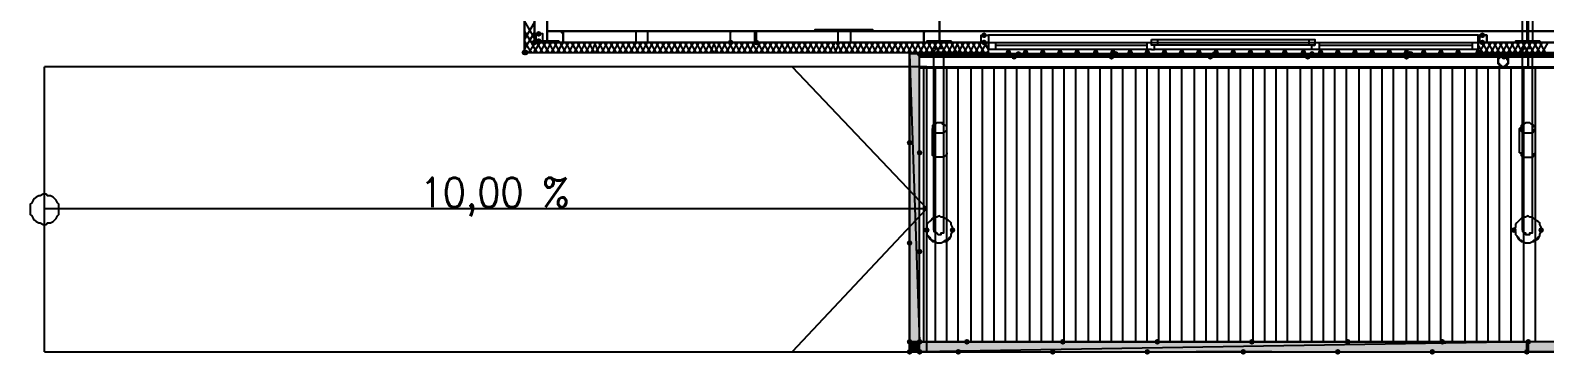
# Model space of a CAD drawing. Header units: millimetres. Extents: x 0 to 420, y 0 to 297.
# Drawn here: x 93.22 to 137.99, y 96.35 to 105.94 of the extents above; entities that cross this region are included whole.
import ezdxf

# ---------------------------------------------------------------- set-up
doc = ezdxf.new("R2010")
doc.units = ezdxf.units.MM
doc.layers.get('0').update_dxf_attribs({"linetype": 'CONTINUOUS'})
doc.styles.get("Standard").update_dxf_attribs({"font": 'STANDARD'})

msp = doc.modelspace()

# ---------------------------------------------------------------- hatches: boundary and pattern name
at = {"true_color": 0x000007}
h = msp.add_hatch(color=0, dxfattribs=at)
h.paths.add_polyline_path([(107.823, 123.317), (107.823, 105.240667)], flags=0)
h.paths.add_polyline_path([(107.823, 105.240667), (107.823, 123.317)], flags=0)
for points in [[(108.204, 105.579333), (108.179129, 105.519537), (108.119333, 105.494667), (108.059538, 105.519537), (108.034667, 105.579333), (108.059537, 105.639129), (108.119333, 105.664), (108.179129, 105.639129)], [(108.331, 105.833333), (108.306129, 105.773538), (108.246333, 105.748667), (108.186537, 105.773538), (108.161667, 105.833333), (108.186537, 105.893129), (108.246333, 105.918), (108.306129, 105.893129)], [(108.331, 105.621667), (108.306129, 105.561871), (108.246333, 105.537), (108.186537, 105.561871), (108.161667, 105.621667), (108.186537, 105.681462), (108.246333, 105.706333), (108.306129, 105.681463)], [(114.003667, 105.579333), (113.978796, 105.519537), (113.919, 105.494667), (113.859204, 105.519537), (113.834333, 105.579333), (113.859204, 105.639129), (113.919, 105.664), (113.978796, 105.639129)], [(114.765667, 105.579333), (114.740796, 105.519537), (114.681, 105.494667), (114.621204, 105.519537), (114.596333, 105.579333), (114.621204, 105.639129), (114.681, 105.664), (114.740796, 105.639129)], [(121.496667, 105.791), (121.471796, 105.731204), (121.412, 105.706333), (121.352204, 105.731204), (121.327333, 105.791), (121.352204, 105.850796), (121.412, 105.875667), (121.471796, 105.850796)], [(121.496667, 105.579333), (121.471796, 105.519537), (121.412, 105.494667), (121.352204, 105.519537), (121.327333, 105.579333), (121.352204, 105.639129), (121.412, 105.664), (121.471796, 105.639129)], [(136.228667, 105.791), (136.203796, 105.731204), (136.144, 105.706333), (136.084204, 105.731204), (136.059333, 105.791), (136.084204, 105.850796), (136.144, 105.875667), (136.203796, 105.850796)], [(136.228667, 105.579333), (136.203796, 105.519537), (136.144, 105.494667), (136.084204, 105.519537), (136.059333, 105.579333), (136.084204, 105.639129), (136.144, 105.664), (136.203796, 105.639129)], [(107.95, 105.283), (107.925129, 105.223204), (107.865333, 105.198333), (107.805538, 105.223204), (107.780667, 105.283), (107.805537, 105.342796), (107.865333, 105.367667), (107.925129, 105.342796)], [(122.216333, 105.283), (122.191463, 105.223204), (122.131667, 105.198333), (122.071871, 105.223204), (122.047, 105.283), (122.071871, 105.342796), (122.131667, 105.367667), (122.191462, 105.342796)], [(122.724333, 105.283), (122.699462, 105.223204), (122.639667, 105.198333), (122.579871, 105.223204), (122.555, 105.283), (122.579871, 105.342796), (122.639667, 105.367667), (122.699462, 105.342796)], [(123.232333, 105.283), (123.207463, 105.223204), (123.147667, 105.198333), (123.087871, 105.223204), (123.063, 105.283), (123.087871, 105.342796), (123.147667, 105.367667), (123.207462, 105.342796)], [(123.740333, 105.283), (123.715463, 105.223204), (123.655667, 105.198333), (123.595871, 105.223204), (123.571, 105.283), (123.595871, 105.342796), (123.655667, 105.367667), (123.715462, 105.342796)], [(124.248333, 105.283), (124.223463, 105.223204), (124.163667, 105.198333), (124.103871, 105.223204), (124.079, 105.283), (124.103871, 105.342796), (124.163667, 105.367667), (124.223462, 105.342796)], [(124.798667, 105.283), (124.773796, 105.223204), (124.714, 105.198333), (124.654204, 105.223204), (124.629333, 105.283), (124.654204, 105.342796), (124.714, 105.367667), (124.773796, 105.342796)], [(125.306667, 105.283), (125.281796, 105.223204), (125.222, 105.198333), (125.162204, 105.223204), (125.137333, 105.283), (125.162204, 105.342796), (125.222, 105.367667), (125.281796, 105.342796)], [(125.814667, 105.283), (125.789796, 105.223204), (125.73, 105.198333), (125.670204, 105.223204), (125.645333, 105.283), (125.670204, 105.342796), (125.73, 105.367667), (125.789796, 105.342796)], [(126.322667, 105.283), (126.297796, 105.223204), (126.238, 105.198333), (126.178204, 105.223204), (126.153333, 105.283), (126.178204, 105.342796), (126.238, 105.367667), (126.297796, 105.342796)], [(126.830667, 105.283), (126.805796, 105.223204), (126.746, 105.198333), (126.686204, 105.223204), (126.661333, 105.283), (126.686204, 105.342796), (126.746, 105.367667), (126.805796, 105.342796)], [(127.338667, 105.283), (127.313796, 105.223204), (127.254, 105.198333), (127.194204, 105.223204), (127.169333, 105.283), (127.194204, 105.342796), (127.254, 105.367667), (127.313796, 105.342796)], [(127.846667, 105.283), (127.821796, 105.223204), (127.762, 105.198333), (127.702204, 105.223204), (127.677333, 105.283), (127.702204, 105.342796), (127.762, 105.367667), (127.821796, 105.342796)], [(128.354667, 105.283), (128.329796, 105.223204), (128.27, 105.198333), (128.210204, 105.223204), (128.185333, 105.283), (128.210204, 105.342796), (128.27, 105.367667), (128.329796, 105.342796)], [(128.862667, 105.283), (128.837796, 105.223204), (128.778, 105.198333), (128.718204, 105.223204), (128.693333, 105.283), (128.718204, 105.342796), (128.778, 105.367667), (128.837796, 105.342796)], [(129.370667, 105.283), (129.345796, 105.223204), (129.286, 105.198333), (129.226204, 105.223204), (129.201333, 105.283), (129.226204, 105.342796), (129.286, 105.367667), (129.345796, 105.342796)], [(129.878667, 105.283), (129.853796, 105.223204), (129.794, 105.198333), (129.734204, 105.223204), (129.709333, 105.283), (129.734204, 105.342796), (129.794, 105.367667), (129.853796, 105.342796)], [(130.386667, 105.283), (130.361796, 105.223204), (130.302, 105.198333), (130.242204, 105.223204), (130.217333, 105.283), (130.242204, 105.342796), (130.302, 105.367667), (130.361796, 105.342796)], [(130.937, 105.283), (130.912129, 105.223204), (130.852333, 105.198333), (130.792538, 105.223204), (130.767667, 105.283), (130.792537, 105.342796), (130.852333, 105.367667), (130.912129, 105.342796)], [(131.445, 105.283), (131.420129, 105.223204), (131.360333, 105.198333), (131.300538, 105.223204), (131.275667, 105.283), (131.300537, 105.342796), (131.360333, 105.367667), (131.420129, 105.342796)], [(131.953, 105.283), (131.928129, 105.223204), (131.868333, 105.198333), (131.808538, 105.223204), (131.783667, 105.283), (131.808537, 105.342796), (131.868333, 105.367667), (131.928129, 105.342796)], [(132.461, 105.283), (132.436129, 105.223204), (132.376333, 105.198333), (132.316538, 105.223204), (132.291667, 105.283), (132.316537, 105.342796), (132.376333, 105.367667), (132.436129, 105.342796)], [(132.969, 105.283), (132.944129, 105.223204), (132.884333, 105.198333), (132.824537, 105.223204), (132.799667, 105.283), (132.824537, 105.342796), (132.884333, 105.367667), (132.944129, 105.342796)], [(133.477, 105.283), (133.452129, 105.223204), (133.392333, 105.198333), (133.332538, 105.223204), (133.307667, 105.283), (133.332537, 105.342796), (133.392333, 105.367667), (133.452129, 105.342796)], [(133.985, 105.283), (133.960129, 105.223204), (133.900333, 105.198333), (133.840538, 105.223204), (133.815667, 105.283), (133.840537, 105.342796), (133.900333, 105.367667), (133.960129, 105.342796)], [(134.493, 105.283), (134.468129, 105.223204), (134.408333, 105.198333), (134.348537, 105.223204), (134.323667, 105.283), (134.348537, 105.342796), (134.408333, 105.367667), (134.468129, 105.342796)], [(135.001, 105.283), (134.976129, 105.223204), (134.916333, 105.198333), (134.856538, 105.223204), (134.831667, 105.283), (134.856537, 105.342796), (134.916333, 105.367667), (134.976129, 105.342796)], [(135.509, 105.283), (135.484129, 105.223204), (135.424333, 105.198333), (135.364537, 105.223204), (135.339667, 105.283), (135.364537, 105.342796), (135.424333, 105.367667), (135.484129, 105.342796)], [(136.101667, 105.283), (136.076796, 105.223204), (136.017, 105.198333), (135.957204, 105.223204), (135.932333, 105.283), (135.957204, 105.342796), (136.017, 105.367667), (136.076796, 105.342796)], [(119.803333, 100.033667), (119.778463, 99.973871), (119.718667, 99.949), (119.658871, 99.973871), (119.634, 100.033667), (119.658871, 100.093462), (119.718667, 100.118333), (119.778462, 100.093463)], [(120.565333, 100.033667), (120.540463, 99.973871), (120.480667, 99.949), (120.420871, 99.973871), (120.396, 100.033667), (120.420871, 100.093462), (120.480667, 100.118333), (120.540462, 100.093463)], [(137.16, 100.033667), (137.135129, 99.973871), (137.075333, 99.949), (137.015537, 99.973871), (136.990667, 100.033667), (137.015537, 100.093462), (137.075333, 100.118333), (137.135129, 100.093463)], [(137.964333, 100.033667), (137.939463, 99.973871), (137.879667, 99.949), (137.819871, 99.973871), (137.795, 100.033667), (137.819871, 100.093462), (137.879667, 100.118333), (137.939462, 100.093463)], [(119.210667, 96.731667), (119.210667, 96.435333), (119.507, 96.731667)], [(119.507, 96.731667), (119.210667, 96.435333), (119.507, 96.435333)]]:
    msp.add_hatch(color=0, dxfattribs=at).paths.add_polyline_path(points, flags=0)
at = {"true_color": 0x0000fe}
for points in [[(107.907667, 105.283), (107.882796, 105.223204), (107.823, 105.198333), (107.763204, 105.223204), (107.738333, 105.283), (107.763204, 105.342796), (107.823, 105.367667), (107.882796, 105.342796)], [(107.907667, 105.283), (107.882796, 105.223204), (107.823, 105.198333), (107.763204, 105.223204), (107.738333, 105.283), (107.763204, 105.342796), (107.823, 105.367667), (107.882796, 105.342796)], [(119.591667, 105.240667), (119.566796, 105.180871), (119.507, 105.156), (119.447204, 105.180871), (119.422333, 105.240667), (119.447204, 105.300462), (119.507, 105.325333), (119.566796, 105.300463)], [(119.591667, 105.240667), (119.566796, 105.180871), (119.507, 105.156), (119.447204, 105.180871), (119.422333, 105.240667), (119.447204, 105.300462), (119.507, 105.325333), (119.566796, 105.300463)], [(119.591667, 105.240667), (119.566796, 105.180871), (119.507, 105.156), (119.447204, 105.180871), (119.422333, 105.240667), (119.447204, 105.300462), (119.507, 105.325333), (119.566796, 105.300463)], [(122.385667, 105.156), (122.360796, 105.096204), (122.301, 105.071333), (122.241204, 105.096204), (122.216333, 105.156), (122.241204, 105.215796), (122.301, 105.240667), (122.360796, 105.215796)], [(122.512667, 105.240667), (122.487796, 105.180871), (122.428, 105.156), (122.368204, 105.180871), (122.343333, 105.240667), (122.368204, 105.300462), (122.428, 105.325333), (122.487796, 105.300463)], [(122.512667, 105.240667), (122.487796, 105.180871), (122.428, 105.156), (122.368204, 105.180871), (122.343333, 105.240667), (122.368204, 105.300462), (122.428, 105.325333), (122.487796, 105.300463)], [(122.512667, 105.240667), (122.487796, 105.180871), (122.428, 105.156), (122.368204, 105.180871), (122.343333, 105.240667), (122.368204, 105.300462), (122.428, 105.325333), (122.487796, 105.300463)], [(125.264333, 105.156), (125.239462, 105.096204), (125.179667, 105.071333), (125.119871, 105.096204), (125.095, 105.156), (125.119871, 105.215796), (125.179667, 105.240667), (125.239462, 105.215796)], [(125.391333, 105.240667), (125.366463, 105.180871), (125.306667, 105.156), (125.246871, 105.180871), (125.222, 105.240667), (125.246871, 105.300462), (125.306667, 105.325333), (125.366462, 105.300463)], [(125.391333, 105.240667), (125.366463, 105.180871), (125.306667, 105.156), (125.246871, 105.180871), (125.222, 105.240667), (125.246871, 105.300462), (125.306667, 105.325333), (125.366462, 105.300463)], [(125.391333, 105.240667), (125.366463, 105.180871), (125.306667, 105.156), (125.246871, 105.180871), (125.222, 105.240667), (125.246871, 105.300462), (125.306667, 105.325333), (125.366462, 105.300463)], [(128.185333, 105.156), (128.160463, 105.096204), (128.100667, 105.071333), (128.040871, 105.096204), (128.016, 105.156), (128.040871, 105.215796), (128.100667, 105.240667), (128.160462, 105.215796)], [(128.312333, 105.240667), (128.287463, 105.180871), (128.227667, 105.156), (128.167871, 105.180871), (128.143, 105.240667), (128.167871, 105.300462), (128.227667, 105.325333), (128.287462, 105.300463)], [(128.312333, 105.240667), (128.287463, 105.180871), (128.227667, 105.156), (128.167871, 105.180871), (128.143, 105.240667), (128.167871, 105.300462), (128.227667, 105.325333), (128.287462, 105.300463)], [(128.312333, 105.240667), (128.287463, 105.180871), (128.227667, 105.156), (128.167871, 105.180871), (128.143, 105.240667), (128.167871, 105.300462), (128.227667, 105.325333), (128.287462, 105.300463)], [(131.064, 105.156), (131.039129, 105.096204), (130.979333, 105.071333), (130.919538, 105.096204), (130.894667, 105.156), (130.919537, 105.215796), (130.979333, 105.240667), (131.039129, 105.215796)], [(131.191, 105.240667), (131.166129, 105.180871), (131.106333, 105.156), (131.046537, 105.180871), (131.021667, 105.240667), (131.046537, 105.300462), (131.106333, 105.325333), (131.166129, 105.300463)], [(131.191, 105.240667), (131.166129, 105.180871), (131.106333, 105.156), (131.046537, 105.180871), (131.021667, 105.240667), (131.046537, 105.300462), (131.106333, 105.325333), (131.166129, 105.300463)], [(131.191, 105.240667), (131.166129, 105.180871), (131.106333, 105.156), (131.046537, 105.180871), (131.021667, 105.240667), (131.046537, 105.300462), (131.106333, 105.325333), (131.166129, 105.300463)], [(133.985, 105.156), (133.960129, 105.096204), (133.900333, 105.071333), (133.840538, 105.096204), (133.815667, 105.156), (133.840537, 105.215796), (133.900333, 105.240667), (133.960129, 105.215796)], [(134.069667, 105.240667), (134.044796, 105.180871), (133.985, 105.156), (133.925204, 105.180871), (133.900333, 105.240667), (133.925204, 105.300462), (133.985, 105.325333), (134.044796, 105.300463)], [(134.112, 105.240667), (134.087129, 105.180871), (134.027333, 105.156), (133.967538, 105.180871), (133.942667, 105.240667), (133.967537, 105.300462), (134.027333, 105.325333), (134.087129, 105.300463)], [(134.112, 105.240667), (134.087129, 105.180871), (134.027333, 105.156), (133.967538, 105.180871), (133.942667, 105.240667), (133.967537, 105.300462), (134.027333, 105.325333), (134.087129, 105.300463)], [(136.863667, 105.156), (136.838796, 105.096204), (136.779, 105.071333), (136.719204, 105.096204), (136.694333, 105.156), (136.719204, 105.215796), (136.779, 105.240667), (136.838796, 105.215796)], [(136.990667, 105.240667), (136.965796, 105.180871), (136.906, 105.156), (136.846204, 105.180871), (136.821333, 105.240667), (136.846204, 105.300462), (136.906, 105.325333), (136.965796, 105.300463)], [(136.990667, 105.240667), (136.965796, 105.180871), (136.906, 105.156), (136.846204, 105.180871), (136.821333, 105.240667), (136.846204, 105.300462), (136.906, 105.325333), (136.965796, 105.300463)], [(136.990667, 105.240667), (136.965796, 105.180871), (136.906, 105.156), (136.846204, 105.180871), (136.821333, 105.240667), (136.846204, 105.300462), (136.906, 105.325333), (136.965796, 105.300463)], [(119.295333, 102.616), (119.270463, 102.556204), (119.210667, 102.531333), (119.150871, 102.556204), (119.126, 102.616), (119.150871, 102.675796), (119.210667, 102.700667), (119.270462, 102.675796)], [(119.591667, 102.319667), (119.566796, 102.259871), (119.507, 102.235), (119.447204, 102.259871), (119.422333, 102.319667), (119.447204, 102.379462), (119.507, 102.404333), (119.566796, 102.379463)], [(119.295333, 99.652667), (119.270463, 99.592871), (119.210667, 99.568), (119.150871, 99.592871), (119.126, 99.652667), (119.150871, 99.712462), (119.210667, 99.737333), (119.270462, 99.712463)], [(119.591667, 99.398667), (119.566796, 99.338871), (119.507, 99.314), (119.447204, 99.338871), (119.422333, 99.398667), (119.447204, 99.458462), (119.507, 99.483333), (119.566796, 99.458463)], [(119.295333, 96.731667), (119.270463, 96.671871), (119.210667, 96.647), (119.150871, 96.671871), (119.126, 96.731667), (119.150871, 96.791462), (119.210667, 96.816333), (119.270462, 96.791463)], [(119.295333, 96.731667), (119.270463, 96.671871), (119.210667, 96.647), (119.150871, 96.671871), (119.126, 96.731667), (119.150871, 96.791462), (119.210667, 96.816333), (119.270462, 96.791463)], [(119.591667, 96.731667), (119.566796, 96.671871), (119.507, 96.647), (119.447204, 96.671871), (119.422333, 96.731667), (119.447204, 96.791462), (119.507, 96.816333), (119.566796, 96.791463)], [(119.591667, 96.731667), (119.566796, 96.671871), (119.507, 96.647), (119.447204, 96.671871), (119.422333, 96.731667), (119.447204, 96.791462), (119.507, 96.816333), (119.566796, 96.791463)], [(120.988667, 96.731667), (120.963796, 96.671871), (120.904, 96.647), (120.844204, 96.671871), (120.819333, 96.731667), (120.844204, 96.791462), (120.904, 96.816333), (120.963796, 96.791463)], [(123.825, 96.731667), (123.800129, 96.671871), (123.740333, 96.647), (123.680538, 96.671871), (123.655667, 96.731667), (123.680537, 96.791462), (123.740333, 96.816333), (123.800129, 96.791463)], [(126.619, 96.731667), (126.594129, 96.671871), (126.534333, 96.647), (126.474538, 96.671871), (126.449667, 96.731667), (126.474537, 96.791462), (126.534333, 96.816333), (126.594129, 96.791463)], [(129.413, 96.731667), (129.388129, 96.671871), (129.328333, 96.647), (129.268537, 96.671871), (129.243667, 96.731667), (129.268537, 96.791462), (129.328333, 96.816333), (129.388129, 96.791463)], [(132.249333, 96.731667), (132.224463, 96.671871), (132.164667, 96.647), (132.104871, 96.671871), (132.08, 96.731667), (132.104871, 96.791462), (132.164667, 96.816333), (132.224462, 96.791463)], [(135.043333, 96.731667), (135.018463, 96.671871), (134.958667, 96.647), (134.898871, 96.671871), (134.874, 96.731667), (134.898871, 96.791462), (134.958667, 96.816333), (135.018462, 96.791463)], [(137.583333, 96.731667), (137.558463, 96.671871), (137.498667, 96.647), (137.438871, 96.671871), (137.414, 96.731667), (137.438871, 96.791462), (137.498667, 96.816333), (137.558462, 96.791463)], [(137.583333, 96.731667), (137.558463, 96.671871), (137.498667, 96.647), (137.438871, 96.671871), (137.414, 96.731667), (137.438871, 96.791462), (137.498667, 96.816333), (137.558462, 96.791463)], [(119.295333, 96.435333), (119.270463, 96.375538), (119.210667, 96.350667), (119.150871, 96.375538), (119.126, 96.435333), (119.150871, 96.495129), (119.210667, 96.52), (119.270462, 96.495129)], [(119.295333, 96.435333), (119.270463, 96.375538), (119.210667, 96.350667), (119.150871, 96.375538), (119.126, 96.435333), (119.150871, 96.495129), (119.210667, 96.52), (119.270462, 96.495129)], [(119.295333, 96.435333), (119.270463, 96.375538), (119.210667, 96.350667), (119.150871, 96.375538), (119.126, 96.435333), (119.150871, 96.495129), (119.210667, 96.52), (119.270462, 96.495129)], [(119.295333, 96.435333), (119.270463, 96.375538), (119.210667, 96.350667), (119.150871, 96.375538), (119.126, 96.435333), (119.150871, 96.495129), (119.210667, 96.52), (119.270462, 96.495129)], [(119.591667, 96.435333), (119.566796, 96.375538), (119.507, 96.350667), (119.447204, 96.375538), (119.422333, 96.435333), (119.447204, 96.495129), (119.507, 96.52), (119.566796, 96.495129)], [(120.734667, 96.435333), (120.709796, 96.375538), (120.65, 96.350667), (120.590204, 96.375538), (120.565333, 96.435333), (120.590204, 96.495129), (120.65, 96.52), (120.709796, 96.495129)], [(123.528667, 96.435333), (123.503796, 96.375538), (123.444, 96.350667), (123.384204, 96.375538), (123.359333, 96.435333), (123.384204, 96.495129), (123.444, 96.52), (123.503796, 96.495129)], [(126.322667, 96.435333), (126.297796, 96.375538), (126.238, 96.350667), (126.178204, 96.375538), (126.153333, 96.435333), (126.178204, 96.495129), (126.238, 96.52), (126.297796, 96.495129)], [(129.159, 96.435333), (129.134129, 96.375538), (129.074333, 96.350667), (129.014538, 96.375538), (128.989667, 96.435333), (129.014537, 96.495129), (129.074333, 96.52), (129.134129, 96.495129)], [(131.953, 96.435333), (131.928129, 96.375538), (131.868333, 96.350667), (131.808538, 96.375538), (131.783667, 96.435333), (131.808537, 96.495129), (131.868333, 96.52), (131.928129, 96.495129)], [(134.747, 96.435333), (134.722129, 96.375538), (134.662333, 96.350667), (134.602538, 96.375538), (134.577667, 96.435333), (134.602537, 96.495129), (134.662333, 96.52), (134.722129, 96.495129)], [(137.541, 96.435333), (137.516129, 96.375538), (137.456333, 96.350667), (137.396538, 96.375538), (137.371667, 96.435333), (137.396537, 96.495129), (137.456333, 96.52), (137.516129, 96.495129)], [(137.541, 96.435333), (137.516129, 96.375538), (137.456333, 96.350667), (137.396538, 96.375538), (137.371667, 96.435333), (137.396537, 96.495129), (137.456333, 96.52), (137.516129, 96.495129)]]:
    msp.add_hatch(color=0, dxfattribs=at).paths.add_polyline_path(points, flags=0)
at = {"true_color": 0x000007}
h = msp.add_hatch(color=0, dxfattribs=at)
h.paths.add_polyline_path([(119.210667, 96.731667), (119.210667, 105.240667), (119.507, 96.731667)], flags=0)
h.paths.add_polyline_path([(119.210667, 105.240667), (119.507, 96.731667), (119.507, 105.240667)], flags=0)
h = msp.add_hatch(color=0, dxfattribs=at)
h.paths.add_polyline_path([(381.550333, 105.156), (119.507, 105.156), (381.550333, 105.240667)], flags=0)
h.paths.add_polyline_path([(119.507, 105.156), (381.550333, 105.240667), (119.507, 105.240667)], flags=0)
h = msp.add_hatch(color=0, dxfattribs=at)
h.paths.add_polyline_path([(119.507, 96.731667), (137.456333, 96.731667), (119.507, 96.435333)], flags=0)
h.paths.add_polyline_path([(137.456333, 96.731667), (119.507, 96.435333), (137.456333, 96.435333)], flags=0)
h = msp.add_hatch(color=0, dxfattribs=at)
h.paths.add_polyline_path([(154.855333, 96.435333), (137.498667, 96.435333), (154.855333, 96.731667)], flags=0)
h.paths.add_polyline_path([(137.498667, 96.435333), (154.855333, 96.731667), (137.498667, 96.731667)], flags=0)

# ---------------------------------------------------------------- linework, layer by layer
at = {"color": 0, "true_color": 0x000007}
for points in [[(107.823, 222.546333), (107.823, 105.579333)], [(108.119333, 105.579333), (108.119333, 140.081)], [(107.823, 123.317), (107.823, 105.283), (107.823, 123.317), (107.823, 105.283)], [(108.119333, 105.706333), (107.823, 106.214333)], [(107.823, 105.664), (108.119333, 106.172)], [(108.500333, 106.299), (108.500333, 105.579333)], [(120.099667, 106.299), (120.099667, 105.579333)], [(137.498667, 106.299), (137.498667, 105.579333)], [(108.034667, 105.579333), (107.823, 105.918)], [(107.95, 105.579333), (108.119333, 105.875667)], [(108.966, 105.579333), (111.125, 105.579333), (111.125, 105.918), (108.966, 105.918), (108.669667, 105.918), (108.923667, 105.918), (108.923667, 105.875667), (108.966, 105.875667), (108.966, 105.579333), (108.966, 105.918)], [(114.215333, 105.918), (113.919, 105.918)], [(113.919, 105.579333), (113.919, 105.875667), (113.961333, 105.918), (114.173, 105.918), (114.215333, 105.918)], [(114.384667, 105.918), (114.681, 105.918)], [(114.681, 105.579333), (114.638667, 105.579333), (114.638667, 105.875667), (114.638667, 105.918), (114.384667, 105.918)], [(119.634, 105.579333), (117.475, 105.579333), (117.475, 105.918), (119.634, 105.918), (119.930333, 105.918), (119.676333, 105.918), (119.634, 105.875667), (119.634, 105.579333), (119.634, 105.918)], [(128.778, 105.791), (121.539, 105.791), (121.539, 105.706333)], [(128.778, 105.791), (121.539, 105.791), (121.539, 105.706333)], [(121.539, 105.706333), (121.539, 105.579333), (128.778, 105.579333)], [(121.539, 105.706333), (121.539, 105.579333), (128.778, 105.579333)], [(126.534333, 105.664), (131.021667, 105.664)], [(126.534333, 105.664), (131.021667, 105.664)], [(136.017, 105.706333), (136.017, 105.791), (128.778, 105.791)], [(136.017, 105.706333), (136.017, 105.791), (128.778, 105.791)], [(128.778, 105.579333), (136.017, 105.579333), (136.017, 105.706333)], [(128.778, 105.579333), (136.017, 105.579333), (136.017, 105.706333)], [(107.865333, 105.579333), (107.823, 105.621667)], [(107.823, 105.367667), (107.95, 105.579333)], [(107.823, 105.283), (107.823, 105.579333)], [(107.865333, 105.283), (107.823, 105.325333)], [(107.823, 105.283), (121.539, 105.283)], [(107.95, 105.41), (107.865333, 105.579333)], [(107.95, 105.283), (108.119333, 105.537)], [(108.034667, 105.283), (107.95, 105.41)], [(108.077, 105.494667), (108.034667, 105.579333)], [(108.119333, 105.41), (108.077, 105.494667)], [(108.119333, 105.537), (108.119333, 105.579333)], [(108.119333, 105.325333), (108.288667, 105.579333)], [(121.539, 105.579333), (108.119333, 105.579333)], [(108.204, 105.283), (108.119333, 105.41)], [(108.119333, 105.283), (108.119333, 105.325333)], [(108.161667, 105.621667), (108.161667, 105.579333)], [(108.373333, 105.283), (108.204, 105.579333)], [(108.288667, 105.283), (108.458, 105.579333)], [(108.331, 105.621667), (108.331, 105.579333)], [(108.542667, 105.283), (108.373333, 105.579333)], [(108.458, 105.283), (108.627333, 105.579333)], [(108.712, 105.283), (108.542667, 105.579333)], [(108.627333, 105.283), (108.796667, 105.579333)], [(108.669667, 105.621667), (108.669667, 105.579333)], [(108.881333, 105.283), (108.712, 105.579333)], [(108.796667, 105.283), (108.966, 105.579333)], [(108.839, 105.621667), (108.839, 105.579333)], [(109.050667, 105.283), (108.881333, 105.579333)], [(108.966, 105.283), (109.135333, 105.579333)], [(109.22, 105.283), (109.050667, 105.579333)], [(109.135333, 105.283), (109.304667, 105.579333)], [(109.389333, 105.283), (109.22, 105.579333)], [(109.304667, 105.283), (109.474, 105.579333)], [(109.558667, 105.283), (109.389333, 105.579333)], [(109.474, 105.283), (109.643333, 105.579333)], [(109.728, 105.283), (109.558667, 105.579333)], [(109.643333, 105.283), (109.812667, 105.579333)], [(109.897333, 105.283), (109.728, 105.579333)], [(109.812667, 105.283), (109.939667, 105.579333)], [(110.024333, 105.283), (109.897333, 105.579333)], [(109.939667, 105.283), (110.109, 105.579333)], [(110.193667, 105.283), (110.024333, 105.579333)], [(110.109, 105.283), (110.278333, 105.579333)], [(110.363, 105.283), (110.193667, 105.579333)], [(110.278333, 105.283), (110.447667, 105.579333)], [(110.532333, 105.283), (110.363, 105.579333)], [(110.447667, 105.283), (110.617, 105.579333)], [(110.701667, 105.283), (110.532333, 105.579333)], [(110.617, 105.283), (110.786333, 105.579333)], [(110.871, 105.283), (110.701667, 105.579333)], [(110.786333, 105.283), (110.955667, 105.579333)], [(111.040333, 105.283), (110.871, 105.579333)], [(110.955667, 105.283), (111.125, 105.579333)], [(111.209667, 105.283), (111.040333, 105.579333)], [(111.125, 105.283), (111.294333, 105.579333)], [(111.379, 105.283), (111.209667, 105.579333)], [(111.294333, 105.283), (111.463667, 105.579333)], [(111.548333, 105.283), (111.379, 105.579333)], [(111.463667, 105.283), (111.633, 105.579333)], [(111.717667, 105.283), (111.548333, 105.579333)], [(111.633, 105.283), (111.802333, 105.579333)], [(111.887, 105.283), (111.717667, 105.579333)], [(111.802333, 105.283), (111.971667, 105.579333)], [(112.056333, 105.283), (111.887, 105.579333)], [(111.971667, 105.283), (112.141, 105.579333)], [(112.225667, 105.283), (112.056333, 105.579333)], [(112.141, 105.283), (112.310333, 105.579333)], [(112.395, 105.283), (112.225667, 105.579333)], [(112.310333, 105.283), (112.479667, 105.579333)], [(112.564333, 105.283), (112.395, 105.579333)], [(112.479667, 105.283), (112.649, 105.579333)], [(112.733667, 105.283), (112.564333, 105.579333)], [(112.649, 105.283), (112.818333, 105.579333)], [(112.903, 105.283), (112.733667, 105.579333)], [(112.818333, 105.283), (112.987667, 105.579333)], [(113.072333, 105.283), (112.903, 105.579333)], [(112.987667, 105.283), (113.157, 105.579333)], [(113.241667, 105.283), (113.072333, 105.579333)], [(113.157, 105.283), (113.326333, 105.579333)], [(113.411, 105.283), (113.241667, 105.579333)], [(113.326333, 105.283), (113.453333, 105.579333)], [(113.538, 105.283), (113.411, 105.579333)], [(113.453333, 105.283), (113.622667, 105.579333)], [(113.707333, 105.283), (113.538, 105.579333)], [(113.622667, 105.283), (113.792, 105.579333)], [(113.876667, 105.283), (113.707333, 105.579333)], [(113.792, 105.283), (113.961333, 105.579333)], [(114.046, 105.283), (113.876667, 105.579333)], [(113.961333, 105.283), (114.130667, 105.579333)], [(114.215333, 105.283), (114.046, 105.579333)], [(114.130667, 105.283), (114.3, 105.579333)], [(114.384667, 105.283), (114.215333, 105.579333)], [(114.3, 105.283), (114.469333, 105.579333)], [(114.554, 105.283), (114.384667, 105.579333)], [(114.469333, 105.283), (114.638667, 105.579333)], [(114.723333, 105.283), (114.554, 105.579333)], [(114.638667, 105.283), (114.808, 105.579333)], [(114.892667, 105.283), (114.723333, 105.579333)], [(114.808, 105.283), (114.977333, 105.579333)], [(115.062, 105.283), (114.892667, 105.579333)], [(114.977333, 105.283), (115.146667, 105.579333)], [(115.231333, 105.283), (115.062, 105.579333)], [(115.146667, 105.283), (115.316, 105.579333)], [(115.400667, 105.283), (115.231333, 105.579333)], [(115.316, 105.283), (115.485333, 105.579333)], [(115.57, 105.283), (115.400667, 105.579333)], [(115.485333, 105.283), (115.654667, 105.579333)], [(115.739333, 105.283), (115.57, 105.579333)], [(115.654667, 105.283), (115.824, 105.579333)], [(115.908667, 105.283), (115.739333, 105.579333)], [(115.824, 105.283), (115.993333, 105.579333)], [(116.078, 105.283), (115.908667, 105.579333)], [(115.993333, 105.283), (116.162667, 105.579333)], [(116.247333, 105.283), (116.078, 105.579333)], [(116.162667, 105.283), (116.332, 105.579333)], [(116.416667, 105.283), (116.247333, 105.579333)], [(116.332, 105.283), (116.501333, 105.579333)], [(116.586, 105.283), (116.416667, 105.579333)], [(116.501333, 105.283), (116.670667, 105.579333)], [(116.755333, 105.283), (116.586, 105.579333)], [(116.670667, 105.283), (116.84, 105.579333)], [(116.924667, 105.283), (116.755333, 105.579333)], [(116.84, 105.283), (117.009333, 105.579333)], [(117.051667, 105.283), (116.924667, 105.579333)], [(117.009333, 105.283), (117.136333, 105.579333)], [(117.221, 105.283), (117.051667, 105.579333)], [(117.136333, 105.283), (117.305667, 105.579333)], [(117.390333, 105.283), (117.221, 105.579333)], [(117.305667, 105.283), (117.475, 105.579333)], [(117.559667, 105.283), (117.390333, 105.579333)], [(117.475, 105.283), (117.644333, 105.579333)], [(117.729, 105.283), (117.559667, 105.579333)], [(117.644333, 105.283), (117.813667, 105.579333)], [(117.898333, 105.283), (117.729, 105.579333)], [(117.813667, 105.283), (117.983, 105.579333)], [(118.067667, 105.283), (117.898333, 105.579333)], [(117.983, 105.283), (118.152333, 105.579333)], [(118.237, 105.283), (118.067667, 105.579333)], [(118.152333, 105.283), (118.321667, 105.579333)], [(118.406333, 105.283), (118.237, 105.579333)], [(118.321667, 105.283), (118.491, 105.579333)], [(118.575667, 105.283), (118.406333, 105.579333)], [(118.491, 105.283), (118.660333, 105.579333)], [(118.745, 105.283), (118.575667, 105.579333)], [(118.660333, 105.283), (118.829667, 105.579333)], [(118.914333, 105.283), (118.745, 105.579333)], [(118.829667, 105.283), (118.999, 105.579333)], [(119.083667, 105.283), (118.914333, 105.579333)], [(118.999, 105.283), (119.168333, 105.579333)], [(119.253, 105.283), (119.083667, 105.579333)], [(119.168333, 105.283), (119.337667, 105.579333)], [(119.507, 96.731667), (119.507, 105.240667), (119.210667, 105.240667), (119.210667, 96.731667)], [(119.422333, 105.283), (119.253, 105.579333)], [(119.337667, 105.283), (119.507, 105.579333)], [(119.591667, 105.283), (119.422333, 105.579333)], [(119.507, 105.283), (119.676333, 105.579333)], [(119.507, 96.731667), (119.507, 105.240667)], [(381.846667, 105.240667), (119.507, 105.240667), (381.846667, 105.240667), (119.507, 105.240667)], [(381.550333, 105.240667), (119.507, 105.240667)], [(381.804333, 105.240667), (381.550333, 105.240667), (119.507, 105.240667)], [(381.846667, 105.240667), (119.507, 105.240667), (119.507, 105.156)], [(119.761, 105.283), (119.591667, 105.579333)], [(119.676333, 105.283), (119.845667, 105.579333)], [(120.480667, 105.198333), (120.480667, 105.283), (120.438333, 105.283), (120.396, 105.283), (120.353667, 105.283), (120.269, 105.283), (120.226667, 105.283), (120.142, 105.283), (120.099667, 105.283), (120.015, 105.283), (119.972667, 105.283), (119.888, 105.283), (119.845667, 105.283), (119.803333, 105.283), (119.761, 105.283), (119.718667, 105.283), (119.718667, 105.198333)], [(119.761, 105.621667), (119.761, 105.579333)], [(119.930333, 105.283), (119.761, 105.579333)], [(119.845667, 105.283), (120.015, 105.579333)], [(119.930333, 105.621667), (119.930333, 105.579333)], [(120.099667, 105.283), (119.930333, 105.579333)], [(119.930333, 100.033667), (119.930333, 105.325333)], [(120.015, 105.283), (120.184333, 105.579333)], [(120.269, 105.283), (120.099667, 105.579333)], [(120.184333, 105.283), (120.353667, 105.579333)], [(120.226667, 100.033667), (120.226667, 105.325333)], [(120.269, 105.621667), (120.269, 105.579333)], [(120.438333, 105.283), (120.269, 105.579333)], [(120.353667, 105.283), (120.523, 105.579333)], [(120.438333, 105.621667), (120.438333, 105.579333)], [(120.607667, 105.283), (120.438333, 105.579333)], [(120.523, 105.283), (120.65, 105.579333)], [(120.734667, 105.283), (120.607667, 105.579333)], [(120.65, 105.283), (120.819333, 105.579333)], [(120.904, 105.283), (120.734667, 105.579333)], [(120.819333, 105.283), (120.988667, 105.579333)], [(121.073333, 105.283), (120.904, 105.579333)], [(120.988667, 105.283), (121.158, 105.579333)], [(121.242667, 105.283), (121.073333, 105.579333)], [(121.158, 105.283), (121.327333, 105.579333)], [(121.412, 105.283), (121.242667, 105.579333)], [(121.327333, 105.283), (121.496667, 105.579333)], [(121.539, 105.367667), (121.412, 105.579333)], [(121.496667, 105.283), (121.539, 105.325333)], [(121.539, 105.283), (121.539, 105.367667), (121.539, 105.579333)], [(121.539, 105.579333), (136.017, 105.579333)], [(121.539, 105.579333), (121.750667, 105.579333), (121.750667, 105.367667), (121.539, 105.367667)], [(121.539, 105.283), (121.539, 105.367667)], [(121.539, 105.283), (121.539, 105.198333), (136.017, 105.198333), (136.017, 105.283)], [(121.750667, 105.579333), (126.238, 105.579333)], [(121.750667, 105.494667), (126.238, 105.494667)], [(126.238, 105.367667), (121.750667, 105.367667)], [(126.365, 105.367667), (126.238, 105.367667), (126.238, 105.579333), (126.365, 105.579333)], [(126.365, 105.367667), (126.449667, 105.367667), (126.449667, 105.494667), (126.365, 105.494667), (126.365, 105.579333)], [(131.106333, 105.367667), (126.449667, 105.367667)], [(126.534333, 105.579333), (131.021667, 105.579333)], [(131.021667, 105.494667), (126.534333, 105.494667)], [(131.233333, 105.367667), (131.106333, 105.367667), (131.106333, 105.494667), (131.191, 105.494667), (131.191, 105.579333), (131.233333, 105.579333)], [(131.233333, 105.579333), (131.318, 105.579333), (131.318, 105.367667), (131.233333, 105.367667)], [(131.318, 105.579333), (135.847667, 105.579333)], [(131.318, 105.494667), (135.847667, 105.494667)], [(135.847667, 105.367667), (131.318, 105.367667)], [(136.017, 105.367667), (135.847667, 105.367667), (135.847667, 105.579333), (136.017, 105.579333)], [(136.017, 105.537), (136.059333, 105.579333)], [(136.017, 105.283), (136.017, 105.367667), (136.017, 105.579333)], [(138.938, 105.579333), (136.017, 105.579333)], [(136.144, 105.283), (136.017, 105.494667)], [(136.017, 105.283), (136.017, 105.367667)], [(136.017, 105.283), (138.938, 105.283)], [(136.059333, 105.283), (136.228667, 105.579333)], [(136.313333, 105.283), (136.144, 105.579333)], [(136.228667, 105.283), (136.398, 105.579333)], [(136.482667, 105.283), (136.313333, 105.579333)], [(136.398, 105.283), (136.567333, 105.579333)], [(136.652, 105.283), (136.482667, 105.579333)], [(136.567333, 105.283), (136.736667, 105.579333)], [(136.821333, 105.283), (136.652, 105.579333)], [(136.736667, 105.283), (136.906, 105.579333)], [(136.990667, 105.283), (136.821333, 105.579333)], [(136.906, 105.283), (137.075333, 105.579333)], [(137.16, 105.283), (136.990667, 105.579333)], [(137.075333, 105.283), (137.244667, 105.579333)], [(137.075333, 105.198333), (137.075333, 105.283), (137.117667, 105.283), (137.16, 105.283), (137.202333, 105.283), (137.244667, 105.283), (137.287, 105.283), (137.329333, 105.283), (137.414, 105.283), (137.498667, 105.283), (137.541, 105.283), (137.625667, 105.283), (137.668, 105.283), (137.710333, 105.283), (137.795, 105.283), (137.837333, 105.283), (137.879667, 105.283), (137.879667, 105.198333)], [(137.117667, 105.621667), (137.117667, 105.579333)], [(137.329333, 105.283), (137.16, 105.579333)], [(137.244667, 105.283), (137.414, 105.579333)], [(137.329333, 105.621667), (137.329333, 105.579333)], [(137.498667, 105.283), (137.329333, 105.579333)], [(137.329333, 100.033667), (137.329333, 105.325333)], [(137.414, 105.283), (137.583333, 105.579333)], [(137.668, 105.283), (137.498667, 105.579333)], [(137.583333, 105.283), (137.752667, 105.579333)], [(137.625667, 100.033667), (137.625667, 105.325333)], [(137.668, 105.621667), (137.668, 105.579333)], [(137.837333, 105.283), (137.668, 105.579333)], [(137.752667, 105.283), (137.922, 105.579333)], [(137.837333, 105.621667), (137.837333, 105.579333)], [(138.006667, 105.283), (137.837333, 105.579333)], [(137.922, 105.283), (138.091333, 105.579333)], [(93.641333, 96.435333), (93.641333, 104.859667)], [(93.641333, 96.435333), (119.718667, 96.435333), (119.718667, 104.859667), (93.641333, 104.859667)], [(119.718667, 100.668667), (115.739333, 104.859667)], [(119.507, 105.156), (381.550333, 105.156)], [(120.480667, 105.198333), (120.438333, 105.198333), (120.396, 105.198333), (120.353667, 105.198333), (120.269, 105.198333), (120.226667, 105.198333), (120.142, 105.198333), (120.099667, 105.198333), (120.015, 105.198333), (119.972667, 105.198333), (119.888, 105.198333), (119.845667, 105.198333), (119.803333, 105.198333), (119.761, 105.198333), (119.718667, 105.198333)], [(137.075333, 105.198333), (137.117667, 105.198333), (137.16, 105.198333), (137.202333, 105.198333), (137.244667, 105.198333), (137.287, 105.198333), (137.329333, 105.198333), (137.414, 105.198333), (137.498667, 105.198333), (137.541, 105.198333), (137.625667, 105.198333), (137.668, 105.198333), (137.710333, 105.198333), (137.795, 105.198333), (137.837333, 105.198333), (137.879667, 105.198333)], [(119.888, 102.319667), (119.888, 103.039333)], [(120.311333, 102.319667), (120.311333, 103.039333)], [(137.244667, 102.319667), (137.244667, 103.039333)], [(137.710333, 102.319667), (137.710333, 103.039333)], [(120.311333, 102.319667), (120.311333, 102.277333), (120.269, 102.235), (120.226667, 102.192667), (120.184333, 102.192667), (120.142, 102.192667), (120.099667, 102.192667), (120.057333, 102.192667), (120.015, 102.192667), (119.972667, 102.192667), (119.930333, 102.192667), (119.930333, 102.235), (119.888, 102.235), (119.888, 102.277333), (119.888, 102.319667)], [(137.244667, 102.319667), (137.287, 102.319667), (137.287, 102.277333), (137.287, 102.235), (137.329333, 102.235), (137.329333, 102.192667), (137.371667, 102.192667), (137.414, 102.192667), (137.456333, 102.192667), (137.498667, 102.192667), (137.541, 102.192667), (137.583333, 102.192667), (137.625667, 102.192667), (137.668, 102.235), (137.668, 102.277333), (137.710333, 102.319667)], [(93.641333, 100.668667), (119.718667, 100.668667), (115.739333, 96.435333)], [(119.718667, 100.033667), (119.718667, 99.991333), (119.718667, 99.906667), (119.761, 99.864333), (119.803333, 99.779667), (119.845667, 99.737333), (119.888, 99.695), (119.972667, 99.695), (120.015, 99.652667), (120.099667, 99.652667), (120.142, 99.652667), (120.226667, 99.695), (120.269, 99.695), (120.353667, 99.737333), (120.396, 99.779667), (120.438333, 99.864333), (120.438333, 99.906667), (120.480667, 99.991333), (120.480667, 100.033667)], [(119.930333, 100.033667), (119.930333, 99.991333), (119.972667, 99.991333), (119.972667, 99.949), (120.015, 99.949), (120.057333, 99.906667), (120.099667, 99.906667), (120.142, 99.906667), (120.142, 99.949), (120.184333, 99.949), (120.226667, 99.949), (120.226667, 99.991333), (120.226667, 100.033667)], [(137.075333, 100.033667), (137.117667, 99.991333), (137.117667, 99.906667), (137.16, 99.864333), (137.202333, 99.779667), (137.244667, 99.737333), (137.287, 99.695), (137.329333, 99.695), (137.414, 99.652667), (137.498667, 99.652667), (137.541, 99.652667), (137.625667, 99.695), (137.668, 99.695), (137.710333, 99.737333), (137.795, 99.779667), (137.837333, 99.864333), (137.837333, 99.906667), (137.879667, 99.991333), (137.879667, 100.033667)], [(137.329333, 100.033667), (137.329333, 99.991333), (137.371667, 99.949), (137.414, 99.949), (137.414, 99.906667), (137.456333, 99.906667), (137.498667, 99.906667), (137.541, 99.906667), (137.541, 99.949), (137.583333, 99.949), (137.625667, 99.949), (137.625667, 99.991333), (137.625667, 100.033667)], [(119.210667, 96.435333), (119.210667, 96.731667)], [(119.210667, 96.435333), (137.456333, 96.435333), (137.456333, 96.731667)], [(137.456333, 96.731667), (119.507, 96.731667)], [(154.855333, 96.731667), (137.498667, 96.731667)], [(119.507, 96.435333), (137.456333, 96.435333)], [(129.921, 96.435333), (127.677333, 96.435333)]]:
    msp.add_lwpolyline(points, dxfattribs=at)
for points in [[(392.938, 222.25), (258.868333, 222.25), (258.868333, 191.219667), (242.189, 191.219667), (242.189, 222.25), (108.119333, 222.25), (108.119333, 105.579333), (242.189, 105.579333), (242.189, 136.609667), (258.868333, 136.609667), (258.868333, 105.579333), (392.938, 105.579333)], [(242.189, 221.869), (242.189, 191.219667), (258.868333, 191.219667), (258.868333, 221.869), (392.557, 221.869), (392.557, 105.918), (258.868333, 105.918), (258.868333, 136.609667), (242.189, 136.609667), (242.189, 105.918), (108.500333, 105.918), (108.500333, 221.869)], [(107.823, 123.317), (107.823, 105.240667)], [(107.823, 105.240667), (107.823, 123.317)], [(107.823, 123.317), (107.823, 105.283)], [(107.823, 123.317), (107.823, 105.240667)], [(108.839, 106.299), (108.119333, 106.299), (108.119333, 106.256667), (108.500333, 106.256667), (108.500333, 105.621667), (108.119333, 105.621667), (108.119333, 105.579333), (108.839, 105.579333), (108.839, 105.621667), (108.500333, 105.621667), (108.500333, 106.256667), (108.839, 106.256667)], [(120.438333, 106.299), (119.718667, 106.299), (119.718667, 106.256667), (120.099667, 106.256667), (120.099667, 105.621667), (119.718667, 105.621667), (119.718667, 105.579333), (120.438333, 105.579333), (120.438333, 105.621667), (120.099667, 105.621667), (120.099667, 106.256667), (120.438333, 106.256667)], [(137.837333, 106.299), (137.117667, 106.299), (137.117667, 106.256667), (137.456333, 106.256667), (137.456333, 105.621667), (137.117667, 105.621667), (137.117667, 105.579333), (137.837333, 105.579333), (137.837333, 105.621667), (137.498667, 105.621667), (137.498667, 106.256667), (137.837333, 106.256667)], [(108.373333, 105.833333), (108.161667, 105.833333), (108.161667, 105.621667), (108.373333, 105.621667), (108.373333, 105.833333), (108.119333, 105.833333), (108.119333, 105.621667), (108.373333, 105.621667)], [(111.463667, 105.579333), (113.919, 105.579333), (113.919, 105.918), (111.463667, 105.918)], [(117.094, 105.579333), (114.681, 105.579333), (114.681, 105.918), (117.094, 105.918)], [(118.11, 105.918), (116.416667, 105.918), (116.416667, 105.960333), (118.11, 105.960333)], [(121.327333, 105.791), (121.539, 105.791), (121.539, 105.579333), (121.327333, 105.579333), (121.327333, 105.791), (121.539, 105.791), (121.539, 105.579333), (121.327333, 105.579333)], [(126.365, 105.664), (126.534333, 105.664), (126.534333, 105.494667), (126.365, 105.494667)], [(131.191, 105.494667), (131.021667, 105.494667), (131.021667, 105.664), (131.191, 105.664)], [(136.017, 105.791), (136.271, 105.791), (136.271, 105.579333), (136.017, 105.579333)], [(136.059333, 105.791), (136.059333, 105.579333), (136.271, 105.579333), (136.271, 105.791)], [(119.210667, 96.731667), (119.210667, 105.240667), (119.507, 96.731667)], [(119.210667, 105.240667), (119.507, 96.731667), (119.507, 105.240667)], [(381.550333, 105.156), (119.507, 105.156), (381.550333, 105.240667)], [(119.507, 105.156), (381.550333, 105.240667), (119.507, 105.240667)], [(120.099667, 105.41), (120.142, 105.41), (120.184333, 105.41), (120.226667, 105.367667), (120.226667, 105.325333), (120.226667, 105.283), (120.184333, 105.283), (120.184333, 105.240667), (120.142, 105.240667), (120.099667, 105.240667), (120.057333, 105.240667), (120.015, 105.240667), (119.972667, 105.283), (119.930333, 105.325333), (119.972667, 105.367667), (119.972667, 105.41), (120.015, 105.41), (120.057333, 105.41)], [(121.539, 105.579333), (121.539, 105.367667)], [(136.017, 105.579333), (136.017, 105.367667)], [(137.033, 105.240667), (136.906, 105.240667), (136.906, 105.029), (136.906, 104.986667), (136.906, 104.944333), (136.863667, 104.944333), (136.863667, 104.902), (136.821333, 104.902), (136.821333, 104.859667), (136.779, 104.859667), (136.736667, 104.859667), (136.694333, 104.859667), (136.694333, 104.902), (136.652, 104.902), (136.652, 104.944333), (136.609667, 104.944333), (136.609667, 104.986667), (136.609667, 105.029), (136.609667, 105.240667), (136.482667, 105.240667), (136.609667, 105.240667), (136.609667, 105.029), (136.609667, 104.986667), (136.609667, 104.944333), (136.652, 104.944333), (136.652, 104.902), (136.694333, 104.902), (136.736667, 104.859667), (136.779, 104.859667), (136.821333, 104.902), (136.863667, 104.902), (136.863667, 104.944333), (136.906, 104.944333), (136.906, 104.986667), (136.906, 105.029), (136.906, 105.240667), (137.033, 105.240667), (136.906, 105.240667), (136.906, 105.029), (136.906, 104.986667), (136.906, 104.944333), (136.863667, 104.944333), (136.863667, 104.902), (136.821333, 104.902), (136.821333, 104.859667), (136.779, 104.859667), (136.736667, 104.859667), (136.694333, 104.859667), (136.694333, 104.902), (136.652, 104.902), (136.652, 104.944333), (136.609667, 104.944333), (136.609667, 104.986667), (136.609667, 105.029), (136.609667, 105.240667), (136.482667, 105.240667), (136.609667, 105.240667), (136.609667, 105.029), (136.609667, 104.986667), (136.609667, 104.944333), (136.652, 104.944333), (136.652, 104.902), (136.694333, 104.902), (136.736667, 104.859667), (136.779, 104.859667), (136.821333, 104.902), (136.863667, 104.902), (136.863667, 104.944333), (136.906, 104.944333), (136.906, 104.986667), (136.906, 105.029), (136.906, 105.240667), (137.033, 105.240667), (136.906, 105.240667), (136.906, 105.029), (136.906, 104.986667), (136.906, 104.944333), (136.863667, 104.944333), (136.863667, 104.902), (136.821333, 104.902), (136.779, 104.859667), (136.736667, 104.859667), (136.694333, 104.902), (136.652, 104.902), (136.652, 104.944333), (136.609667, 104.944333), (136.609667, 104.986667), (136.609667, 105.029), (136.609667, 105.240667), (136.482667, 105.240667), (136.609667, 105.240667), (136.609667, 105.029), (136.609667, 104.986667), (136.609667, 104.944333), (136.652, 104.944333), (136.652, 104.902), (136.694333, 104.902), (136.694333, 104.859667), (136.736667, 104.859667), (136.779, 104.859667), (136.821333, 104.859667), (136.821333, 104.902), (136.863667, 104.902), (136.863667, 104.944333), (136.906, 104.944333), (136.906, 104.986667), (136.906, 105.029), (136.906, 105.240667)], [(137.033, 105.240667), (136.906, 105.240667), (136.906, 105.029), (136.906, 104.986667), (136.906, 104.944333), (136.863667, 104.944333), (136.863667, 104.902), (136.821333, 104.902), (136.821333, 104.859667), (136.779, 104.859667), (136.736667, 104.859667), (136.694333, 104.859667), (136.694333, 104.902), (136.652, 104.902), (136.652, 104.944333), (136.609667, 104.944333), (136.609667, 104.986667), (136.609667, 105.029), (136.609667, 105.240667), (136.482667, 105.240667), (136.609667, 105.240667), (136.609667, 105.029), (136.609667, 104.986667), (136.609667, 104.944333), (136.652, 104.944333), (136.652, 104.902), (136.694333, 104.902), (136.736667, 104.859667), (136.779, 104.859667), (136.821333, 104.902), (136.863667, 104.902), (136.863667, 104.944333), (136.906, 104.944333), (136.906, 104.986667), (136.906, 105.029), (136.906, 105.240667), (137.033, 105.240667), (136.906, 105.240667), (136.906, 105.029), (136.906, 104.986667), (136.906, 104.944333), (136.863667, 104.944333), (136.863667, 104.902), (136.821333, 104.902), (136.821333, 104.859667), (136.779, 104.859667), (136.736667, 104.859667), (136.694333, 104.859667), (136.694333, 104.902), (136.652, 104.902), (136.652, 104.944333), (136.609667, 104.944333), (136.609667, 104.986667), (136.609667, 105.029), (136.609667, 105.240667), (136.482667, 105.240667), (136.609667, 105.240667), (136.609667, 105.029), (136.609667, 104.986667), (136.609667, 104.944333), (136.652, 104.944333), (136.652, 104.902), (136.694333, 104.902), (136.736667, 104.859667), (136.779, 104.859667), (136.821333, 104.902), (136.863667, 104.902), (136.863667, 104.944333), (136.906, 104.944333), (136.906, 104.986667), (136.906, 105.029), (136.906, 105.240667), (137.033, 105.240667), (136.906, 105.240667), (136.906, 105.029), (136.906, 104.986667), (136.906, 104.944333), (136.863667, 104.944333), (136.863667, 104.902), (136.821333, 104.902), (136.779, 104.859667), (136.736667, 104.859667), (136.694333, 104.902), (136.652, 104.902), (136.652, 104.944333), (136.609667, 104.944333), (136.609667, 104.986667), (136.609667, 105.029), (136.609667, 105.240667), (136.482667, 105.240667), (136.609667, 105.240667), (136.609667, 105.029), (136.609667, 104.986667), (136.609667, 104.944333), (136.652, 104.944333), (136.652, 104.902), (136.694333, 104.902), (136.694333, 104.859667), (136.736667, 104.859667), (136.779, 104.859667), (136.821333, 104.859667), (136.821333, 104.902), (136.863667, 104.902), (136.863667, 104.944333), (136.906, 104.944333), (136.906, 104.986667), (136.906, 105.029), (136.906, 105.240667)], [(137.498667, 105.41), (137.541, 105.41), (137.583333, 105.41), (137.625667, 105.367667), (137.625667, 105.325333), (137.625667, 105.283), (137.583333, 105.283), (137.583333, 105.240667), (137.541, 105.240667), (137.498667, 105.240667), (137.456333, 105.240667), (137.414, 105.240667), (137.371667, 105.240667), (137.371667, 105.283), (137.329333, 105.283), (137.329333, 105.325333), (137.329333, 105.367667), (137.371667, 105.367667), (137.371667, 105.41), (137.414, 105.41), (137.456333, 105.41)], [(119.507, 105.198333), (137.498667, 105.198333), (137.498667, 104.817333), (119.507, 104.817333)], [(381.550333, 97.324333), (381.550333, 96.731667), (119.507, 96.731667), (119.507, 97.324333), (119.507, 104.309333), (119.507, 104.859667), (381.550333, 104.859667), (381.550333, 104.309333)], [(136.906, 105.029), (136.906, 104.986667), (136.863667, 104.944333), (136.863667, 104.902), (136.821333, 104.902), (136.779, 104.859667), (136.736667, 104.859667), (136.694333, 104.902), (136.652, 104.902), (136.652, 104.944333), (136.609667, 104.944333), (136.609667, 104.986667), (136.609667, 105.029), (136.609667, 105.071333), (136.652, 105.113667), (136.694333, 105.156), (136.736667, 105.156), (136.779, 105.156), (136.821333, 105.156), (136.863667, 105.113667), (136.863667, 105.071333), (136.906, 105.071333)], [(136.609667, 105.029), (136.609667, 105.071333), (136.652, 105.113667), (136.694333, 105.156), (136.736667, 105.156), (136.779, 105.156), (136.821333, 105.156), (136.863667, 105.113667), (136.863667, 105.071333), (136.906, 105.071333), (136.906, 105.029), (136.906, 104.986667), (136.863667, 104.944333), (136.863667, 104.902), (136.821333, 104.902), (136.779, 104.859667), (136.736667, 104.859667), (136.694333, 104.902), (136.652, 104.902), (136.652, 104.944333), (136.609667, 104.944333), (136.609667, 104.986667)], [(136.609667, 105.029), (136.609667, 105.071333), (136.652, 105.113667), (136.694333, 105.156), (136.736667, 105.156), (136.779, 105.156), (136.821333, 105.156), (136.863667, 105.113667), (136.863667, 105.071333), (136.906, 105.071333), (136.906, 105.029), (136.906, 104.986667), (136.863667, 104.944333), (136.863667, 104.902), (136.821333, 104.902), (136.779, 104.859667), (136.736667, 104.859667), (136.694333, 104.902), (136.652, 104.902), (136.652, 104.944333), (136.609667, 104.944333), (136.609667, 104.986667)], [(137.498667, 105.198333), (154.855333, 105.198333), (154.855333, 104.817333), (137.498667, 104.817333)], [(120.142, 103.208667), (120.099667, 103.208667), (120.057333, 103.208667), (120.015, 103.208667), (119.972667, 103.166333), (119.930333, 103.166333), (119.930333, 103.124), (119.888, 103.124), (119.888, 103.081667), (119.888, 103.039333), (119.888, 102.997), (119.888, 102.954667), (119.930333, 102.954667), (119.930333, 102.912333), (119.972667, 102.912333), (120.015, 102.912333), (120.057333, 102.912333), (120.099667, 102.912333), (120.142, 102.912333), (120.184333, 102.912333), (120.226667, 102.912333), (120.269, 102.954667), (120.311333, 102.997), (120.311333, 103.039333), (120.311333, 103.081667), (120.269, 103.124), (120.226667, 103.166333), (120.184333, 103.166333), (120.184333, 103.208667)], [(137.541, 103.208667), (137.498667, 103.208667), (137.456333, 103.208667), (137.414, 103.208667), (137.371667, 103.166333), (137.329333, 103.166333), (137.329333, 103.124), (137.287, 103.124), (137.287, 103.081667), (137.244667, 103.039333), (137.287, 103.039333), (137.287, 102.997), (137.287, 102.954667), (137.329333, 102.954667), (137.329333, 102.912333), (137.371667, 102.912333), (137.414, 102.912333), (137.456333, 102.912333), (137.498667, 102.912333), (137.541, 102.912333), (137.583333, 102.912333), (137.625667, 102.912333), (137.668, 102.954667), (137.668, 102.997), (137.710333, 103.039333), (137.710333, 103.081667), (137.668, 103.081667), (137.668, 103.124), (137.625667, 103.166333), (137.583333, 103.166333)], [(94.064667, 100.668667), (94.064667, 100.711), (94.064667, 100.795667), (94.022333, 100.838), (93.98, 100.922667), (93.937667, 100.965), (93.895333, 101.007333), (93.810667, 101.049667), (93.726, 101.049667), (93.683667, 101.092), (93.599, 101.092), (93.514333, 101.049667), (93.472, 101.049667), (93.387333, 101.007333), (93.345, 100.965), (93.302667, 100.922667), (93.260333, 100.838), (93.218, 100.795667), (93.218, 100.711), (93.218, 100.668667), (93.218, 100.584), (93.218, 100.499333), (93.260333, 100.457), (93.302667, 100.372333), (93.345, 100.33), (93.387333, 100.287667), (93.472, 100.245333), (93.514333, 100.245333), (93.599, 100.203), (93.683667, 100.203), (93.726, 100.245333), (93.810667, 100.245333), (93.895333, 100.287667), (93.937667, 100.33), (93.98, 100.372333), (94.022333, 100.457), (94.064667, 100.499333), (94.064667, 100.584)], [(120.142, 100.414667), (120.099667, 100.457), (120.015, 100.414667), (119.972667, 100.414667), (119.888, 100.372333), (119.845667, 100.33), (119.803333, 100.287667), (119.761, 100.245333), (119.718667, 100.203), (119.718667, 100.118333), (119.718667, 100.033667), (119.718667, 99.991333), (119.718667, 99.906667), (119.761, 99.864333), (119.803333, 99.822), (119.845667, 99.737333), (119.888, 99.737333), (119.972667, 99.695), (120.015, 99.652667), (120.099667, 99.652667), (120.142, 99.652667), (120.226667, 99.695), (120.269, 99.737333), (120.353667, 99.737333), (120.396, 99.822), (120.438333, 99.864333), (120.438333, 99.906667), (120.480667, 99.991333), (120.480667, 100.033667), (120.480667, 100.118333), (120.438333, 100.203), (120.438333, 100.245333), (120.396, 100.287667), (120.353667, 100.33), (120.269, 100.372333), (120.226667, 100.414667)], [(137.541, 100.414667), (137.498667, 100.457), (137.414, 100.414667), (137.329333, 100.414667), (137.287, 100.372333), (137.244667, 100.33), (137.202333, 100.287667), (137.16, 100.245333), (137.117667, 100.203), (137.117667, 100.118333), (137.075333, 100.033667), (137.117667, 99.991333), (137.117667, 99.906667), (137.16, 99.864333), (137.202333, 99.822), (137.244667, 99.737333), (137.287, 99.737333), (137.329333, 99.695), (137.414, 99.652667), (137.498667, 99.652667), (137.541, 99.652667), (137.625667, 99.695), (137.668, 99.737333), (137.710333, 99.737333), (137.795, 99.822), (137.837333, 99.864333), (137.837333, 99.906667), (137.879667, 99.991333), (137.879667, 100.033667), (137.879667, 100.118333), (137.837333, 100.203), (137.837333, 100.245333), (137.795, 100.287667), (137.710333, 100.33), (137.668, 100.372333), (137.625667, 100.414667)], [(119.210667, 96.731667), (119.210667, 96.435333), (119.507, 96.731667)], [(119.507, 96.731667), (119.210667, 96.435333), (119.507, 96.435333)], [(119.507, 96.731667), (137.456333, 96.731667), (119.507, 96.435333)], [(137.456333, 96.731667), (119.507, 96.435333), (137.456333, 96.435333)], [(154.855333, 96.435333), (137.498667, 96.435333), (154.855333, 96.731667)], [(137.498667, 96.435333), (154.855333, 96.731667), (137.498667, 96.731667)], [(154.855333, 96.731667), (137.498667, 96.731667), (137.498667, 96.435333), (154.855333, 96.435333)], [(127.677333, 96.435333), (129.921, 96.435333)]]:
    msp.add_lwpolyline(points, close=True, dxfattribs=at)
at = {"color": 0, "true_color": 0x0000fe}
msp.add_lwpolyline([(242.189, 221.869), (108.500333, 221.869), (108.500333, 105.918), (242.189, 105.918), (242.189, 136.609667), (258.868333, 136.609667), (258.868333, 105.918), (392.557, 105.918), (392.557, 221.869), (258.868333, 221.869), (258.868333, 191.219667), (242.189, 191.219667)], close=True, dxfattribs=at)
at = {"color": 0, "true_color": 0x00002b}
for points in [[(108.119333, 140.081), (108.119333, 105.579333), (137.329333, 105.579333), (137.329333, 140.081)], [(137.625667, 140.081), (137.625667, 105.579333), (154.728333, 105.579333), (154.728333, 140.081)]]:
    msp.add_lwpolyline(points, close=True, dxfattribs=at)
at = {"color": 0, "true_color": 0x0000fd}
for points in [[(119.634, 96.731667), (119.634, 104.859667)], [(119.972667, 96.731667), (119.972667, 104.859667)], [(120.311333, 96.731667), (120.311333, 104.859667)], [(120.65, 96.731667), (120.65, 104.859667)], [(121.031, 96.731667), (121.031, 104.859667)], [(121.369667, 96.731667), (121.369667, 104.859667)], [(121.708333, 96.731667), (121.708333, 104.859667)], [(122.047, 96.731667), (122.047, 104.859667)], [(122.385667, 96.731667), (122.385667, 104.859667)], [(122.766667, 96.731667), (122.766667, 104.859667)], [(123.105333, 96.731667), (123.105333, 104.859667)], [(123.444, 96.731667), (123.444, 104.859667)], [(123.782667, 96.731667), (123.782667, 104.859667)], [(124.121333, 96.731667), (124.121333, 104.859667)], [(124.502333, 96.731667), (124.502333, 104.859667)], [(124.841, 96.731667), (124.841, 104.859667)], [(125.179667, 96.731667), (125.179667, 104.859667)], [(125.518333, 96.731667), (125.518333, 104.859667)], [(125.899333, 96.731667), (125.899333, 104.859667)], [(126.238, 96.731667), (126.238, 104.859667)], [(126.576667, 96.731667), (126.576667, 104.859667)], [(126.915333, 96.731667), (126.915333, 104.859667)], [(127.254, 96.731667), (127.254, 104.859667)], [(127.635, 96.731667), (127.635, 104.859667)], [(127.973667, 96.731667), (127.973667, 104.859667)], [(128.312333, 96.731667), (128.312333, 104.859667)], [(128.651, 96.731667), (128.651, 104.859667)], [(128.989667, 96.731667), (128.989667, 104.859667)], [(129.370667, 96.731667), (129.370667, 104.859667)], [(129.709333, 96.731667), (129.709333, 104.859667)], [(130.048, 96.731667), (130.048, 104.859667)], [(130.386667, 96.731667), (130.386667, 104.859667)], [(130.767667, 96.731667), (130.767667, 104.859667)], [(131.106333, 96.731667), (131.106333, 104.859667)], [(131.445, 96.731667), (131.445, 104.859667)], [(131.783667, 96.731667), (131.783667, 104.859667)], [(132.122333, 96.731667), (132.122333, 104.859667)], [(132.503333, 96.731667), (132.503333, 104.859667)], [(132.842, 96.731667), (132.842, 104.859667)], [(133.180667, 96.731667), (133.180667, 104.859667)], [(133.519333, 96.731667), (133.519333, 104.859667)], [(133.900333, 96.731667), (133.900333, 104.859667)], [(134.239, 96.731667), (134.239, 104.859667)], [(134.577667, 96.731667), (134.577667, 104.859667)], [(134.916333, 96.731667), (134.916333, 104.859667)], [(135.255, 96.731667), (135.255, 104.859667)], [(135.636, 96.731667), (135.636, 104.859667)], [(135.974667, 96.731667), (135.974667, 104.859667)], [(136.313333, 96.731667), (136.313333, 104.859667)], [(136.652, 96.731667), (136.652, 104.859667)], [(136.990667, 96.731667), (136.990667, 104.859667)], [(137.371667, 96.731667), (137.371667, 104.859667)], [(137.710333, 96.731667), (137.710333, 104.859667)]]:
    msp.add_lwpolyline(points, dxfattribs=at)

# ---------------------------------------------------------------- texts
at = {"color": 0, "true_color": 0x000007, "insert": (104.732668, 101.583025), "char_height": 0.872032, "width": 4.28749084, "attachment_point": 1}
msp.add_mtext('10,00 %', dxfattribs=at)

doc.saveas('drawing.dxf')
